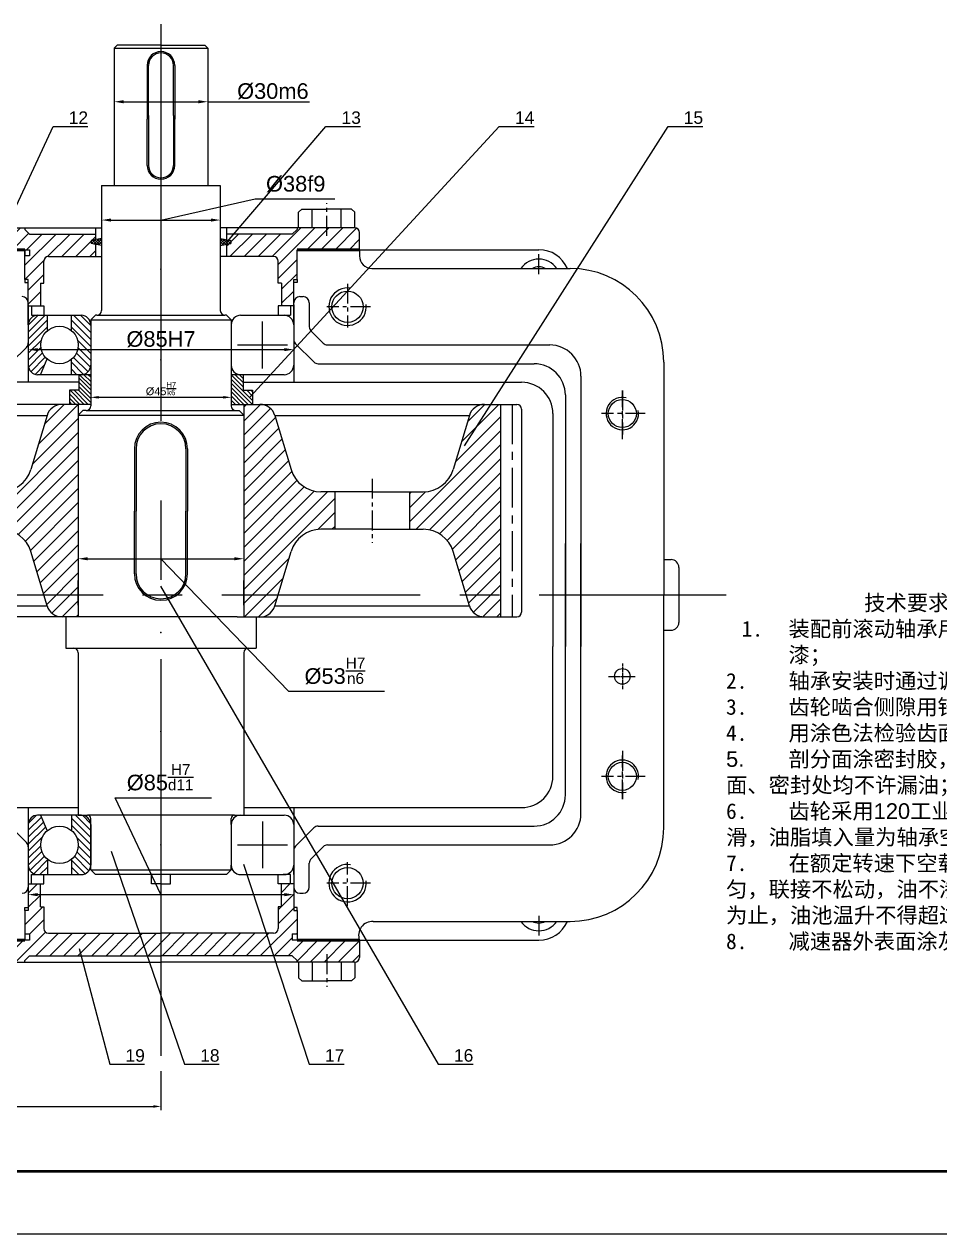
# Model space of a CAD drawing. Header units: millimetres. Extents: x 3025 to 5024, y 1381 to 2247.
# Drawn here: x 4231.3 to 4524.5, y 1406 to 1793.1 of the extents above; entities that cross this region are included whole.
import ezdxf
from ezdxf import colors
from ezdxf.entities.mleader import LeaderData, LeaderLine
from ezdxf.math import Vec2, Vec3

# ---------------------------------------------------------------- set-up
doc = ezdxf.new("R2010")
doc.units = ezdxf.units.MM
doc.linetypes.add('CENTER', pattern=[10.16, 6.35, -1.27, 1.27, -1.27])
doc.linetypes.add('CENTERX2', pattern=[20.32, 12.7, -2.54, 2.54, -2.54])
doc.layers.get('0').update_dxf_attribs({"lineweight": 30})
doc.layers.add('中心线', color=1, linetype='CENTER')
doc.layers.add('细线', color=7, linetype='Continuous')
doc.layers.add('特粗线', color=7, linetype='Continuous', lineweight=60)
doc.layers.add('粗线', color=7, linetype='Continuous', lineweight=53)
doc.styles.get("Standard").update_dxf_attribs({"font": 'arial.ttf'})
doc.dimstyles.new('ISO-25', dxfattribs={"dimtxt": 2.5, "dimasz": 2.5, "dimexe": 1.25, "dimexo": 0.625, "dimtad": 1, "dimtxsty": 'Standard', "dimcen": 2.5, "dimadec": 0, "dimazin": 0, "dimtfac": 1, "dimtmove": 0, "dimatfit": 3, "dimfxl": 1, "dimarcsym": 0})
doc.dimstyles.new('副本 ISO-25', dxfattribs={"dimtxt": 5, "dimasz": 3, "dimexe": 1.25, "dimexo": 0.625, "dimtad": 1, "dimdec": 0, "dimtxsty": 'Standard', "dimcen": 2.5, "dimadec": 0, "dimazin": 0, "dimtfac": 1, "dimtdec": 0, "dimtmove": 0, "dimatfit": 3, "dimfxl": 1, "dimarcsym": 0})

# ---------------------------------------------------------------- blocks, each defined once
blk = doc.blocks.new('*D35')
at = {"layer": 'Defpoints', "color": 0, "transparency": 16777216}
for p in [(4125.12, 1458.64), (4275.12, 1458.65), (4275.12, 1446.76)]:
    blk.add_point(p, dxfattribs=at)
at = {"layer": '细线', "color": 0, "lineweight": -2, "transparency": 16777216}
for p, q in [((4125.12, 1458.01), (4125.12, 1445.51)), ((4275.12, 1458.02), (4275.12, 1445.51)), ((4127.62, 1446.76), (4272.62, 1446.76))]:
    blk.add_line(p, q, dxfattribs=at)
at = {"layer": '细线', "color": 0, "transparency": 16777216}
for points in [[(4127.62, 1447.17), (4127.62, 1446.34), (4125.12, 1446.76)], [(4272.62, 1447.17), (4272.62, 1446.34), (4275.12, 1446.76)]]:
    blk.add_solid(points, dxfattribs=at)
at = {"layer": '细线', "color": 0, "transparency": 16777216, "insert": (4200.12, 1448.66), "char_height": 2.5, "attachment_point": 5}
blk.add_mtext('150', dxfattribs=at)
blk = doc.blocks.new('*D41')
at = {"layer": 'Defpoints', "color": 0, "transparency": 16777216}
for p in [(4260.12, 1785.46), (4290.12, 1785.46), (4290.12, 1768.32)]:
    blk.add_point(p, dxfattribs=at)
at = {"layer": '细线', "color": 0, "lineweight": -2, "transparency": 16777216}
for p, q in [((4260.12, 1784.83), (4260.12, 1767.07)), ((4290.12, 1784.83), (4290.12, 1767.07)), ((4263.12, 1768.32), (4287.12, 1768.32)), ((4290.12, 1768.32), (4322.72, 1768.32))]:
    blk.add_line(p, q, dxfattribs=at)
at = {"layer": '细线', "color": 0, "transparency": 16777216}
for points in [[(4263.12, 1768.82), (4263.12, 1767.82), (4260.12, 1768.32)], [(4287.12, 1768.82), (4287.12, 1767.82), (4290.12, 1768.32)]]:
    blk.add_solid(points, dxfattribs=at)
at = {"layer": '细线', "color": 0, "transparency": 16777216, "insert": (4310.95, 1771.64), "char_height": 5, "attachment_point": 5}
blk.add_mtext('%%c30m6', dxfattribs=at)
blk = doc.blocks.new('*D42')
at = {"layer": 'Defpoints', "color": 0, "transparency": 16777216}
for p in [(4252.62, 1696.96), (4297.62, 1696.96), (4297.62, 1673.71)]:
    blk.add_point(p, dxfattribs=at)
at = {"layer": '细线', "color": 0, "lineweight": -2, "transparency": 16777216}
for p, q in [((4252.62, 1696.34), (4252.62, 1672.46)), ((4297.62, 1696.34), (4297.62, 1672.46)), ((4255.12, 1673.71), (4295.12, 1673.71))]:
    blk.add_line(p, q, dxfattribs=at)
at = {"layer": '细线', "color": 0, "transparency": 16777216}
for points in [[(4255.12, 1674.13), (4255.12, 1673.3), (4252.62, 1673.71)], [(4295.12, 1674.13), (4295.12, 1673.3), (4297.62, 1673.71)]]:
    blk.add_solid(points, dxfattribs=at)
at = {"layer": '细线', "color": 0, "transparency": 16777216, "insert": (4275.12, 1676.45), "char_height": 2.5, "attachment_point": 5}
blk.add_mtext('%%C45{\\H0.7x;\\SH7/k6;}', dxfattribs=at)
blk = doc.blocks.new('*D44')
at = {"layer": 'Defpoints', "color": 0, "transparency": 16777216}
for p in [(4232.62, 1703.96), (4317.62, 1703.96), (4317.62, 1688.98)]:
    blk.add_point(p, dxfattribs=at)
at = {"layer": '细线', "color": 0, "lineweight": -2, "transparency": 16777216}
for p, q in [((4232.62, 1703.34), (4232.62, 1687.73)), ((4317.62, 1703.34), (4317.62, 1687.73)), ((4235.62, 1688.98), (4314.62, 1688.98))]:
    blk.add_line(p, q, dxfattribs=at)
at = {"layer": '细线', "color": 0, "transparency": 16777216}
for points in [[(4235.62, 1689.48), (4235.62, 1688.48), (4232.62, 1688.98)], [(4314.62, 1689.48), (4314.62, 1688.48), (4317.62, 1688.98)]]:
    blk.add_solid(points, dxfattribs=at)
at = {"layer": '细线', "color": 0, "transparency": 16777216, "insert": (4275.12, 1692.3), "char_height": 5, "attachment_point": 5}
blk.add_mtext('%%c85H7', dxfattribs=at)
blk = doc.blocks.new('_None')

msp = doc.modelspace()

# ---------------------------------------------------------------- hatches: boundary and pattern name
at = {"layer": '细线'}
h = msp.add_hatch(dxfattribs=at)
h.set_pattern_fill('ANSI31', color=256)
h.set_pattern_definition([(45, (3650.9947, 1310.5194), (-2.245064, 2.245064), [])])
h.paths.add_polyline_path([(4006.871, 1725.963), (3980.959, 1725.963), (3979.459, 1727.463), (3979.459, 1727.963), (3960.959, 1727.963, 0.4142136), (3959.459, 1726.463), (3959.459, 1720.963), (3979.459, 1720.963), (3980.959, 1720.963), (3980.959, 1718.963), (3979.459, 1718.963), (3979.459, 1709.463), (3980.871, 1709.463), (3980.871, 1701.963), (3984.459, 1701.963), (3984.459, 1708.263), (3985.459, 1708.263), (3985.459, 1717.263, -0.4142136), (3986.959, 1718.763), (4006.871, 1718.763)])
h.paths.add_polyline_path([(4054.283, 1726.463, 0.4142136), (4052.783, 1727.963), (4034.283, 1727.963), (4034.283, 1727.463), (4032.783, 1725.963), (4016.871, 1725.963), (4006.871, 1725.963), (4006.871, 1718.763), (4026.783, 1718.763, -0.4142136), (4028.283, 1717.263), (4028.283, 1708.263), (4029.283, 1708.263), (4029.283, 1701.963), (4032.871, 1701.963), (4032.871, 1709.463), (4034.283, 1709.463), (4034.283, 1718.963), (4032.783, 1718.963), (4032.783, 1720.963), (4034.283, 1720.963), (4054.283, 1720.963)])
h.paths.add_polyline_path([(4125.117, 1725.963), (4090.62, 1725.963), (4089.12, 1727.463), (4089.12, 1727.963), (4070.62, 1727.963, 0.4142136), (4069.12, 1726.463), (4069.12, 1720.963), (4089.12, 1720.963), (4090.62, 1720.963), (4090.62, 1718.963), (4089.12, 1718.963), (4089.12, 1701.963), (4094.12, 1701.963), (4094.12, 1709.263), (4095.12, 1709.263), (4095.12, 1718.763, -0.4142136), (4096.62, 1720.263), (4125.117, 1720.263)])
h.paths.add_polyline_path([(4181.114, 1726.463, 0.4142136), (4179.614, 1727.963), (4161.114, 1727.963), (4161.114, 1727.463), (4159.614, 1725.963), (4125.117, 1725.963), (4125.117, 1720.263), (4153.614, 1720.263, -0.4142136), (4155.114, 1718.763), (4155.114, 1709.263), (4156.114, 1709.263), (4156.114, 1701.963), (4161.114, 1701.963), (4161.114, 1718.963), (4159.614, 1718.963), (4159.614, 1720.963), (4161.114, 1720.963), (4181.114, 1720.963)])
h.paths.add_polyline_path([(4254.117, 1722.67), (4252.788, 1722.906), (4252.788, 1723.948), (4254.117, 1724.184), (4254.117, 1725.963), (4233.055, 1725.963), (4231.555, 1727.463), (4231.555, 1727.963), (4213.055, 1727.963, 0.4142136), (4211.555, 1726.463), (4211.555, 1720.963), (4231.555, 1720.963), (4233.055, 1720.963), (4233.055, 1718.963), (4231.555, 1718.963), (4231.555, 1711.463), (4232.617, 1711.463), (4232.617, 1702.963), (4236.555, 1702.963), (4236.555, 1710.263), (4237.555, 1710.263), (4237.555, 1717.263, -0.4142136), (4239.055, 1718.763), (4254.117, 1718.763)])
h.paths.add_polyline_path([(4338.678, 1726.463, 0.4142136), (4337.178, 1727.963), (4318.678, 1727.963), (4318.678, 1727.463), (4317.178, 1725.963), (4296.117, 1725.963), (4296.117, 1724.184), (4297.446, 1723.948), (4297.446, 1722.906), (4296.117, 1722.67), (4296.117, 1718.763), (4311.178, 1718.763, -0.4142136), (4312.678, 1717.263), (4312.678, 1710.263), (4313.678, 1710.263), (4313.678, 1702.963), (4317.617, 1702.963), (4317.617, 1711.463), (4318.678, 1711.463), (4318.678, 1720.963), (4338.678, 1720.963)])
edge = h.paths.add_edge_path()
edge.add_spline(control_points=[(4001.458, 1494.963), (4001.546, 1495.395), (4001.627, 1495.829), (4001.699, 1496.266)], knot_values=[279.2451643, 279.2451643, 279.2451643, 279.2451643, 280.6637624, 280.6637624, 280.6637624, 280.6637624], degree=3, periodic=0)
edge.add_spline(control_points=[(4001.699, 1496.266), (4001.83, 1497.058), (4001.935, 1497.859), (4002.017, 1498.666)], knot_values=[276.6730715, 276.6730715, 276.6730715, 276.6730715, 279.2451643, 279.2451643, 279.2451643, 279.2451643], degree=3, periodic=0)
edge.add_line((4002.017, 1498.666), (3959.459, 1498.666))
edge.add_line((3959.459, 1498.666), (3959.459, 1494.463))
edge.add_arc((3960.959, 1494.463), 1.5, 180, 270)
edge.add_line((3960.959, 1492.963), (3979.459, 1492.963))
edge.add_line((3979.459, 1492.963), (3979.459, 1493.463))
edge.add_line((3979.459, 1493.463), (3980.959, 1494.963))
edge.add_line((3980.959, 1494.963), (3996.871, 1494.963))
edge.add_line((3996.871, 1494.963), (4001.458, 1494.963))
h.paths.add_polyline_path([(4054.283, 1499.963), (4034.283, 1499.963), (4032.783, 1499.963), (4032.783, 1501.963), (4034.283, 1501.963), (4034.283, 1511.463), (4032.871, 1511.463), (4032.871, 1518.963), (4029.283, 1518.963), (4029.283, 1512.663), (4028.283, 1512.663), (4028.283, 1503.663, -0.4142136), (4026.783, 1502.163), (4017.871, 1502.163), (4017.871, 1498.384), (4019.2, 1498.148), (4019.2, 1497.106), (4017.871, 1496.87), (4017.871, 1494.963), (4032.783, 1494.963), (4034.283, 1493.463), (4034.283, 1492.963), (4052.783, 1492.963, 0.4142136), (4054.283, 1494.463)])
h.paths.add_polyline_path([(4125.117, 1500.663), (4096.62, 1500.663, -0.4142136), (4095.12, 1502.163), (4095.12, 1511.663), (4094.12, 1511.663), (4094.12, 1518.963), (4089.12, 1518.963), (4089.12, 1501.963), (4090.62, 1501.963), (4090.62, 1499.963), (4089.12, 1499.963), (4069.12, 1499.963), (4069.12, 1494.463, 0.4142136), (4070.62, 1492.963), (4089.12, 1492.963), (4089.12, 1493.463), (4090.62, 1494.963), (4125.117, 1494.963)])
h.paths.add_polyline_path([(4181.114, 1499.963), (4161.114, 1499.963), (4159.614, 1499.963), (4159.614, 1501.963), (4161.114, 1501.963), (4161.114, 1518.963), (4156.114, 1518.963), (4156.114, 1511.663), (4155.114, 1511.663), (4155.114, 1502.163, -0.4142136), (4153.614, 1500.663), (4125.117, 1500.663), (4125.117, 1494.963), (4159.614, 1494.963), (4161.114, 1493.463), (4161.114, 1492.963), (4179.614, 1492.963, 0.4142136), (4181.114, 1494.463)])
h.paths.add_polyline_path([(4275.117, 1502.163), (4239.055, 1502.163, -0.4142136), (4237.555, 1503.663), (4237.555, 1510.663), (4236.555, 1510.663), (4236.555, 1517.963), (4232.617, 1517.963), (4232.617, 1509.463), (4231.555, 1509.463), (4231.555, 1501.963), (4233.055, 1501.963), (4233.055, 1499.963), (4231.555, 1499.963), (4211.555, 1499.963), (4211.555, 1494.463, 0.4142136), (4213.055, 1492.963), (4231.555, 1492.963), (4231.555, 1493.463), (4233.055, 1494.963), (4275.117, 1494.963)])
h.paths.add_polyline_path([(4338.678, 1499.963), (4318.678, 1499.963), (4317.178, 1499.963), (4317.178, 1501.963), (4318.678, 1501.963), (4318.678, 1509.463), (4317.617, 1509.463), (4317.617, 1517.963), (4313.678, 1517.963), (4313.678, 1510.663), (4312.678, 1510.663), (4312.678, 1503.663, -0.4142136), (4311.178, 1502.163), (4275.117, 1502.163), (4275.117, 1494.963), (4317.178, 1494.963), (4318.678, 1493.463), (4318.678, 1492.963), (4337.178, 1492.963, 0.4142136), (4338.678, 1494.463)])
h = msp.add_hatch(dxfattribs=at)
h.set_pattern_fill('ANSI37', color=256, scale=0.2)
h.set_pattern_definition([(45, (3650.9947, 1310.5194), (-0.4490128, 0.4490128), []), (135, (3650.9947, 1310.5194), (-0.4490128, -0.4490128), [])])
h.paths.add_polyline_path([(4297.446, 1723.948), (4294.117, 1724.54), (4294.117, 1722.314), (4297.446, 1722.906)])
h.paths.add_polyline_path([(4256.117, 1724.54), (4252.788, 1723.948), (4252.788, 1722.906), (4256.117, 1722.314)])
h = msp.add_hatch(dxfattribs=at)
h.set_pattern_fill('ANSI31', color=256, scale=0.5)
h.set_pattern_definition([(45, (3650.9947, 1310.5194), (-1.122532, 1.122532), [])])
h.paths.add_polyline_path([(3985.372, 1697.963), (3983.871, 1697.963, 0.4142136), (3980.871, 1694.963), (3980.871, 1690.463), (3983.621, 1690.463, -0.2483166), (3985.372, 1693.77)])
h.paths.add_polyline_path([(3983.621, 1690.463), (3980.871, 1690.463), (3980.871, 1685.963, 0.4049009), (3983.775, 1682.964), (3984.721, 1687.708, -0.1922552)])
h.paths.add_polyline_path([(4095.3, 1698.963), (4092.12, 1698.963, 0.4142136), (4089.12, 1695.963), (4089.12, 1690.463), (4093.368, 1690.463, -0.2315614), (4095.3, 1694.411)])
h.paths.add_polyline_path([(4094.571, 1687.21, -0.1789732), (4093.368, 1690.463), (4089.12, 1690.463), (4089.12, 1684.963, 0.4142136), (4092.12, 1681.963), (4093.493, 1681.963)])
h.paths.add_polyline_path([(4093.493, 1538.963), (4092.12, 1538.963, 0.4142136), (4089.12, 1535.963), (4089.12, 1530.463), (4093.368, 1530.463, -0.1789732), (4094.571, 1533.716)])
h.paths.add_polyline_path([(4095.3, 1526.515, -0.2315614), (4093.368, 1530.463), (4089.12, 1530.463), (4089.12, 1524.963, 0.4142136), (4092.12, 1521.963), (4095.3, 1521.963)])
h.paths.add_polyline_path([(4238.786, 1695.081), (4238.786, 1699.963), (4235.617, 1699.963, 0.4142136), (4232.617, 1696.963), (4232.617, 1690.463), (4236.617, 1690.463, -0.2232033)])
h.paths.add_polyline_path([(4236.617, 1690.463), (4232.617, 1690.463), (4232.617, 1683.963, 0.4142136), (4235.617, 1680.963), (4236.567, 1680.963), (4238.624, 1685.984, -0.2138333)])
h.paths.add_polyline_path([(4236.567, 1539.963), (4235.617, 1539.963, 0.4142136), (4232.617, 1536.963), (4232.617, 1530.463), (4236.617, 1530.463, -0.2138333), (4238.624, 1534.941)])
h.paths.add_polyline_path([(4238.786, 1525.844, -0.2232033), (4236.617, 1530.463), (4232.617, 1530.463), (4232.617, 1523.963, 0.4142136), (4235.617, 1520.963), (4238.786, 1520.963)])
h = msp.add_hatch(dxfattribs=at)
h.set_pattern_fill('ANSI31', color=256, scale=0.5, angle=90)
h.set_pattern_definition([(135, (3650.9947, 1310.5194), (-1.122532, -1.122532), [])])
h.paths.add_polyline_path([(4104.617, 1698.963), (4101.436, 1698.963), (4101.436, 1694.411, -0.2315614), (4103.368, 1690.463), (4107.617, 1690.463), (4107.617, 1695.963, 0.4142136)])
h.paths.add_polyline_path([(4107.617, 1690.463), (4103.368, 1690.463, -0.2315614), (4101.436, 1686.515), (4101.436, 1681.963), (4104.617, 1681.963, 0.4142136), (4107.617, 1684.963)])
h.paths.add_polyline_path([(4107.617, 1535.963, 0.4142136), (4104.617, 1538.963), (4101.436, 1538.963), (4101.436, 1534.411, -0.2315614), (4103.368, 1530.463), (4107.617, 1530.463)])
h.paths.add_polyline_path([(4107.617, 1530.463), (4103.368, 1530.463, -0.2315614), (4101.436, 1526.515), (4101.436, 1521.963), (4104.617, 1521.963, 0.4142136), (4107.617, 1524.963)])
h.paths.add_polyline_path([(3991.371, 1697.963), (3989.87, 1697.963), (3989.87, 1693.77, -0.2483166), (3991.621, 1690.463), (3994.371, 1690.463), (3994.371, 1694.963, 0.4142136)])
h.paths.add_polyline_path([(3994.371, 1690.463), (3991.621, 1690.463, -0.2483166), (3989.87, 1687.155), (3989.87, 1682.963), (3991.371, 1682.963, 0.4142136), (3994.371, 1685.963)])
h.paths.add_polyline_path([(4252.617, 1696.963, 0.4142136), (4249.617, 1699.963), (4246.447, 1699.963), (4246.447, 1695.081, -0.2232033), (4248.617, 1690.463), (4252.617, 1690.463)])
h.paths.add_polyline_path([(4252.617, 1690.463), (4248.617, 1690.463, -0.2232033), (4246.447, 1685.844), (4246.447, 1680.963), (4249.617, 1680.963, 0.4142136), (4252.617, 1683.963)])
h.paths.add_polyline_path([(4252.617, 1530.463), (4248.617, 1530.463, -0.2232033), (4246.447, 1525.844), (4246.447, 1520.963), (4249.617, 1520.963, 0.4142136), (4252.617, 1523.963)])
h.paths.add_polyline_path([(4252.617, 1536.963, 0.4142136), (4249.617, 1539.963), (4248.617, 1539.963), (4246.447, 1539.963), (4246.447, 1535.081, -0.2232033), (4248.617, 1530.463), (4252.617, 1530.463)])
h = msp.add_hatch(dxfattribs=at)
h.set_pattern_fill('ANSI31', color=256, scale=0.3, angle=90)
h.set_pattern_definition([(135, (3650.9947, 1310.5194), (-0.6735192, -0.6735192), [])])
h.paths.add_polyline_path([(4248.778, 1675.963), (4245.778, 1675.963), (4245.778, 1671.463), (4252.617, 1671.463), (4252.617, 1680.963), (4248.778, 1680.963)])
h.paths.add_polyline_path([(4297.617, 1671.463), (4304.456, 1671.463), (4304.456, 1675.963), (4301.456, 1675.963), (4301.456, 1680.963), (4297.617, 1680.963)])
h = msp.add_hatch(dxfattribs=at)
h.set_pattern_fill('ANSI31', color=256)
h.set_pattern_definition([(45, (4125.1166, 1534.4628), (-2.245064, 2.245064), [])])
h.paths.add_polyline_path([(4181.531, 1650.595), (4176.352, 1667.897, 0.3313756), (4171.562, 1671.463), (4166.367, 1671.463), (4166.367, 1603.463), (4171.562, 1603.463, 0.3313756), (4176.352, 1607.029), (4181.531, 1624.33, -0.3313756), (4191.111, 1631.463), (4195.492, 1631.463), (4195.492, 1643.463), (4191.111, 1643.463, -0.3313756)])
h.paths.add_polyline_path([(4233.452, 1624.33), (4238.631, 1607.029, 0.3313756), (4243.421, 1603.463), (4248.617, 1603.463), (4248.617, 1671.463), (4243.421, 1671.463, 0.3313756), (4238.631, 1667.897), (4233.452, 1650.595, -0.3313756), (4223.872, 1643.463), (4219.492, 1643.463), (4219.492, 1631.463), (4223.872, 1631.463, -0.3313756)])
h.paths.add_polyline_path([(4326.361, 1631.463), (4330.742, 1631.463), (4330.742, 1643.463), (4326.361, 1643.463, -0.3313756), (4316.781, 1650.595), (4311.602, 1667.897, 0.3313756), (4306.812, 1671.463), (4301.617, 1671.463), (4301.617, 1603.463), (4306.812, 1603.463, 0.3313756), (4311.602, 1607.029), (4316.781, 1624.33, -0.3313756)])
h.paths.add_polyline_path([(4359.122, 1643.463), (4354.742, 1643.463), (4354.742, 1631.463), (4359.122, 1631.463, -0.3313756), (4368.702, 1624.33), (4373.881, 1607.029, 0.3313756), (4378.671, 1603.463), (4383.867, 1603.463), (4383.867, 1671.463), (4378.671, 1671.463, 0.3313756), (4373.881, 1667.897), (4368.702, 1650.595, -0.3313756)])

# ---------------------------------------------------------------- linework, layer by layer
for p, q in [((4261.117, 1786.457), (4260.117, 1785.457)), ((4260.117, 1785.457), (4260.117, 1741.46)), ((4260.117, 1785.457), (4268.617, 1785.457)), ((4275.117, 1786.457), (4261.117, 1786.457)), ((4268.617, 1785.457), (4290.117, 1785.457)), ((4275.117, 1786.457), (4289.117, 1786.457)), ((4289.117, 1786.457), (4290.117, 1785.457)), ((4290.117, 1785.457), (4290.117, 1741.46)), ((4270.717, 1779.958), (4270.717, 1762.762)), ((4271.117, 1763.958), (4271.117, 1779.958)), ((4279.117, 1763.958), (4279.117, 1779.958)), ((4279.517, 1779.958), (4279.517, 1762.762)), ((4270.717, 1747.958), (4270.717, 1762.762)), ((4271.117, 1763.958), (4271.117, 1747.958)), ((4279.117, 1763.958), (4279.117, 1747.958)), ((4279.517, 1747.958), (4279.517, 1762.762)), ((4256.117, 1741.46), (4258.617, 1741.46)), ((4258.617, 1741.46), (4291.617, 1741.46)), ((4291.617, 1741.46), (4294.117, 1741.46)), ((4320.178, 1733.959), (4319.178, 1732.959)), ((4319.178, 1727.963), (4319.178, 1732.959)), ((4320.178, 1733.959), (4328.178, 1733.959)), ((4323.495, 1727.963), (4323.495, 1733.959)), ((4336.178, 1733.959), (4328.178, 1733.959)), ((4332.862, 1727.963), (4332.862, 1733.959)), ((4336.178, 1733.959), (4337.178, 1732.959)), ((4337.178, 1727.963), (4337.178, 1732.959)), ((4213.055, 1727.963), (4256.117, 1727.963)), ((4231.555, 1727.963), (4231.555, 1727.463)), ((4233.055, 1725.963), (4231.555, 1727.463)), ((4254.117, 1727.963), (4254.117, 1724.184)), ((4337.178, 1727.963), (4294.117, 1727.963)), ((4296.117, 1727.963), (4296.117, 1724.184)), ((4317.178, 1725.963), (4318.678, 1727.463)), ((4318.678, 1727.963), (4318.678, 1727.463)), ((4233.055, 1725.963), (4254.117, 1725.963)), ((4256.117, 1724.54), (4252.788, 1723.948)), ((4252.788, 1723.948), (4252.788, 1722.906)), ((4256.117, 1722.314), (4252.788, 1722.906)), ((4294.117, 1724.54), (4297.446, 1723.948)), ((4294.117, 1722.314), (4297.446, 1722.906)), ((4317.178, 1725.963), (4296.117, 1725.963)), ((4297.446, 1723.948), (4297.446, 1722.906)), ((4338.678, 1720.963), (4338.678, 1726.463)), ((4231.555, 1711.463), (4231.555, 1720.963)), ((4231.555, 1720.963), (4233.055, 1720.963)), ((4231.555, 1720.963), (4231.555, 1718.963)), ((4233.055, 1718.963), (4231.555, 1718.963)), ((4233.055, 1720.963), (4233.055, 1718.963)), ((4254.117, 1722.67), (4254.117, 1718.763)), ((4296.117, 1722.67), (4296.117, 1718.763)), ((4318.678, 1711.463), (4318.678, 1720.963)), ((4338.678, 1720.963), (4396.117, 1720.963)), ((4338.678, 1720.963), (4338.678, 1718.963)), ((4237.555, 1710.263), (4237.555, 1717.263)), ((4239.055, 1718.763), (4256.117, 1718.763)), ((4311.178, 1718.763), (4294.117, 1718.763)), ((4312.678, 1710.263), (4312.678, 1717.263)), ((4232.617, 1711.463), (4231.555, 1711.463)), ((4231.555, 1711.463), (4231.555, 1710.463)), ((4232.617, 1696.963), (4232.617, 1711.463)), ((4317.617, 1711.463), (4318.678, 1711.463)), ((4317.617, 1696.963), (4317.617, 1711.463)), ((4318.678, 1711.463), (4318.678, 1710.463)), ((4342.678, 1714.963), (4406.117, 1714.963)), ((4231.555, 1710.463), (4232.617, 1710.463)), ((4236.555, 1710.263), (4237.555, 1710.263)), ((4236.555, 1710.263), (4236.555, 1702.963)), ((4313.678, 1710.263), (4312.678, 1710.263)), ((4313.678, 1710.263), (4313.678, 1702.963)), ((4318.678, 1710.463), (4317.617, 1710.463)), ((4317.617, 1699.963), (4317.617, 1703.963)), ((4319.617, 1705.963), (4320.617, 1705.963)), ((4322.617, 1703.963), (4322.617, 1696.291)), ((4232.617, 1702.963), (4237.556, 1702.963)), ((4233.617, 1702.963), (4233.617, 1699.963)), ((4233.617, 1699.963), (4249.617, 1699.963)), ((4237.556, 1702.963), (4237.556, 1699.963)), ((4238.786, 1695.081), (4238.786, 1699.963)), ((4246.447, 1695.081), (4246.447, 1699.963)), ((4252.617, 1698.463), (4254.117, 1699.963)), ((4254.617, 1699.963), (4254.117, 1699.963)), ((4254.617, 1699.963), (4295.617, 1699.963)), ((4296.117, 1699.963), (4295.617, 1699.963)), ((4296.117, 1699.963), (4297.617, 1698.463)), ((4317.617, 1702.963), (4312.678, 1702.963)), ((4312.678, 1702.963), (4312.678, 1699.963)), ((4316.617, 1702.963), (4316.617, 1699.963)), ((4232.617, 1696.963), (4232.617, 1683.963)), ((4252.617, 1698.463), (4297.617, 1698.463)), ((4307.617, 1682.963), (4307.617, 1697.963)), ((4317.617, 1696.963), (4317.617, 1678.518)), ((4327.031, 1691.049), (4323.202, 1694.877)), ((4227.374, 1685.049), (4232.031, 1689.705)), ((4299.617, 1690.463), (4315.617, 1690.463)), ((4324.031, 1685.049), (4318.202, 1690.877)), ((4328.445, 1690.463), (4399.617, 1690.463)), ((4236.567, 1680.963), (4238.624, 1685.984)), ((4246.447, 1680.963), (4246.447, 1685.844)), ((4325.445, 1684.463), (4394.617, 1684.463)), ((4436.117, 1684.963), (4436.117, 1610.463)), ((4232.617, 1683.963), (4232.617, 1678.518)), ((4252.617, 1680.963), (4235.617, 1680.963)), ((4248.778, 1680.963), (4248.778, 1675.963)), ((4314.617, 1680.963), (4297.617, 1680.963)), ((4301.456, 1680.963), (4301.456, 1675.963)), ((4409.617, 1680.463), (4409.617, 1594.003)), ((4248.778, 1678.518), (4145.567, 1678.518)), ((4301.456, 1678.518), (4390.617, 1678.518)), ((4390.617, 1678.518), (4390.617, 1678.518)), ((4248.778, 1675.963), (4245.778, 1675.963)), ((4245.778, 1675.963), (4245.778, 1671.463)), ((4301.456, 1675.963), (4304.456, 1675.963)), ((4304.456, 1675.963), (4304.456, 1671.463)), ((4404.617, 1674.463), (4404.617, 1594.003)), ((4252.617, 1671.463), (4165.617, 1671.463)), ((4251.117, 1669.463), (4250.117, 1669.463)), ((4251.117, 1669.463), (4299.117, 1669.463)), ((4383.867, 1671.463), (4383.867, 1603.463)), ((4390.617, 1669.963), (4390.617, 1604.963)), ((4176.352, 1667.897), (4238.631, 1667.897)), ((4238.631, 1667.897), (4233.452, 1650.595)), ((4248.617, 1667.963), (4301.617, 1667.963)), ((4311.602, 1667.897), (4316.781, 1650.595)), ((4311.602, 1667.897), (4373.881, 1667.897)), ((4373.881, 1667.897), (4368.702, 1650.595)), ((4400.617, 1668.518), (4400.617, 1594.003)), ((4266.617, 1657.242), (4266.617, 1637.242)), ((4267.117, 1657.242), (4267.117, 1637.242)), ((4283.117, 1657.242), (4283.117, 1637.242)), ((4283.617, 1657.242), (4283.617, 1637.242)), ((4342.742, 1643.463), (4326.361, 1643.463)), ((4330.742, 1643.463), (4330.742, 1631.463)), ((4342.742, 1643.463), (4359.122, 1643.463)), ((4354.742, 1643.463), (4354.742, 1631.463)), ((4266.617, 1617.242), (4266.617, 1637.242)), ((4267.117, 1617.242), (4267.117, 1637.242)), ((4283.117, 1617.242), (4283.117, 1637.242)), ((4283.617, 1617.242), (4283.617, 1637.242)), ((4342.742, 1631.463), (4326.361, 1631.463)), ((4342.742, 1631.463), (4359.122, 1631.463)), ((4404.617, 1546.463), (4404.617, 1626.922)), ((4409.617, 1540.463), (4409.617, 1626.922)), ((4238.631, 1607.029), (4233.452, 1624.33)), ((4311.602, 1607.029), (4316.781, 1624.33)), ((4373.881, 1607.029), (4368.702, 1624.33)), ((4436.117, 1621.768), (4438.463, 1621.768)), ((4440.963, 1619.268), (4440.963, 1601.657)), ((4176.352, 1607.029), (4238.631, 1607.029)), ((4311.602, 1607.029), (4373.881, 1607.029)), ((4436.117, 1535.963), (4436.117, 1610.463)), ((4250.732, 1603.463), (4171.562, 1603.463)), ((4299.501, 1603.463), (4250.732, 1603.463)), ((4299.501, 1603.463), (4305.617, 1603.463)), ((4305.617, 1603.463), (4389.117, 1603.463)), ((4436.117, 1599.157), (4438.463, 1599.157)), ((4400.617, 1552.407), (4400.617, 1594.003)), ((4145.567, 1542.407), (4248.617, 1542.407)), ((4232.617, 1542.407), (4232.617, 1523.963)), ((4301.617, 1542.407), (4390.617, 1542.407)), ((4317.617, 1542.407), (4317.617, 1523.963)), ((4249.617, 1539.963), (4235.617, 1539.963)), ((4236.567, 1539.963), (4238.624, 1534.941)), ((4246.447, 1539.963), (4246.447, 1535.081)), ((4298.617, 1539.963), (4251.617, 1539.963)), ((4252.617, 1522.463), (4252.617, 1538.963)), ((4297.617, 1536.963), (4297.617, 1538.963)), ((4300.617, 1539.963), (4314.617, 1539.963)), ((4307.617, 1537.963), (4307.617, 1522.963)), ((4227.374, 1535.877), (4232.031, 1531.22)), ((4324.031, 1535.877), (4318.202, 1530.049)), ((4325.445, 1536.463), (4394.617, 1536.463)), ((4299.617, 1530.463), (4315.617, 1530.463)), ((4327.031, 1529.877), (4323.202, 1526.049)), ((4328.445, 1530.463), (4399.617, 1530.463)), ((4238.786, 1525.844), (4238.786, 1520.963)), ((4246.447, 1525.844), (4246.447, 1520.963)), ((4232.617, 1523.963), (4232.617, 1520.963)), ((4254.117, 1520.963), (4252.617, 1522.463)), ((4252.617, 1522.463), (4297.617, 1522.463)), ((4296.117, 1520.963), (4297.617, 1522.463)), ((4297.617, 1522.463), (4297.617, 1523.963)), ((4317.617, 1520.963), (4317.617, 1523.963)), ((4322.617, 1516.963), (4322.617, 1524.634)), ((4232.617, 1520.963), (4232.617, 1509.463)), ((4232.617, 1517.963), (4237.556, 1517.963)), ((4233.617, 1517.963), (4233.617, 1520.963)), ((4233.617, 1520.963), (4249.617, 1520.963)), ((4236.555, 1510.663), (4236.555, 1517.963)), ((4237.556, 1517.963), (4237.556, 1520.963)), ((4296.117, 1520.963), (4254.117, 1520.963)), ((4272.117, 1517.963), (4272.117, 1520.963)), ((4275.117, 1517.963), (4272.117, 1517.963)), ((4275.117, 1517.963), (4278.117, 1517.963)), ((4278.117, 1517.963), (4278.117, 1520.963)), ((4300.617, 1520.963), (4314.617, 1520.963)), ((4312.678, 1517.963), (4312.678, 1520.963)), ((4317.617, 1517.963), (4312.678, 1517.963)), ((4313.678, 1510.663), (4313.678, 1517.963)), ((4316.617, 1520.963), (4314.207, 1520.963)), ((4316.617, 1517.963), (4316.617, 1520.963)), ((4317.617, 1520.963), (4317.617, 1516.963)), ((4317.617, 1520.963), (4317.617, 1509.463)), ((4319.617, 1514.963), (4320.617, 1514.963)), ((4231.555, 1509.463), (4231.555, 1510.463)), ((4231.555, 1510.463), (4232.617, 1510.463)), ((4236.555, 1510.663), (4237.555, 1510.663)), ((4237.555, 1510.663), (4237.555, 1503.663)), ((4313.678, 1510.663), (4312.678, 1510.663)), ((4312.678, 1510.663), (4312.678, 1503.663)), ((4318.678, 1510.463), (4317.617, 1510.463)), ((4318.678, 1509.463), (4318.678, 1510.463)), ((4231.555, 1509.463), (4231.555, 1499.963)), ((4232.617, 1509.463), (4231.555, 1509.463)), ((4317.617, 1509.463), (4318.678, 1509.463)), ((4318.678, 1509.463), (4318.678, 1499.963)), ((4239.055, 1502.163), (4275.117, 1502.163)), ((4311.178, 1502.163), (4275.117, 1502.163)), ((4343.06, 1505.963), (4406.117, 1505.963)), ((4231.555, 1501.963), (4233.055, 1501.963)), ((4231.555, 1501.963), (4231.555, 1499.963)), ((4233.055, 1499.963), (4231.555, 1499.963)), ((4233.055, 1501.963), (4233.055, 1499.963)), ((4317.178, 1501.963), (4318.678, 1501.963)), ((4317.178, 1501.963), (4317.178, 1499.963)), ((4318.678, 1499.963), (4317.178, 1499.963)), ((4318.678, 1501.963), (4318.678, 1499.963)), ((4338.678, 1499.963), (4338.678, 1494.463)), ((4338.678, 1499.963), (4396.117, 1499.963)), ((4233.055, 1494.963), (4231.555, 1493.463)), ((4233.055, 1494.963), (4275.117, 1494.963)), ((4317.178, 1494.963), (4275.117, 1494.963)), ((4317.178, 1494.963), (4318.678, 1493.463)), ((4213.055, 1492.963), (4275.117, 1492.963)), ((4231.555, 1492.963), (4231.555, 1493.463)), ((4337.178, 1492.963), (4275.117, 1492.963)), ((4318.678, 1492.963), (4318.678, 1493.463)), ((4319.178, 1492.963), (4319.178, 1487.966)), ((4323.495, 1492.963), (4323.495, 1486.966)), ((4332.862, 1492.963), (4332.862, 1486.966)), ((4337.178, 1492.963), (4337.178, 1487.966)), ((4320.178, 1486.966), (4319.178, 1487.966)), ((4320.178, 1486.966), (4328.178, 1486.966)), ((4336.178, 1486.966), (4328.178, 1486.966)), ((4336.178, 1486.966), (4337.178, 1487.966))]:
    msp.add_line(p, q)
at = {"color": 7, "linetype": 'Continuous'}
for p, q in [((4256.117, 1741.46), (4256.117, 1701.463)), ((4294.117, 1741.46), (4294.117, 1701.463)), ((4300.617, 1699.963), (4316.617, 1699.963)), ((4252.617, 1698.463), (4252.617, 1670.963)), ((4297.617, 1698.463), (4297.617, 1670.963)), ((4248.617, 1671.463), (4248.617, 1603.463)), ((4250.117, 1669.463), (4248.617, 1667.963)), ((4297.617, 1671.463), (4383.867, 1671.463)), ((4299.117, 1669.463), (4300.117, 1669.463)), ((4300.117, 1669.463), (4301.617, 1667.963)), ((4301.617, 1671.463), (4301.617, 1603.463)), ((4378.671, 1671.463), (4389.117, 1671.463)), ((4244.617, 1603.463), (4244.617, 1593.463)), ((4305.617, 1603.463), (4305.617, 1593.463)), ((4244.617, 1593.463), (4303.117, 1593.463)), ((4248.617, 1591.963), (4248.617, 1539.963)), ((4301.617, 1591.963), (4301.617, 1539.963)), ((4303.117, 1593.463), (4305.617, 1593.463)), ((4248.617, 1539.963), (4251.617, 1539.963)), ((4298.617, 1539.963), (4300.617, 1539.963)), ((4252.617, 1536.963), (4252.617, 1523.963)), ((4297.617, 1536.963), (4297.617, 1523.963)), ((4235.617, 1520.963), (4249.617, 1520.963))]:
    msp.add_line(p, q, dxfattribs=at)
for centre, radius in [((4334.867, 1702.713), 5), ((4242.617, 1690.463), 6), ((4422.867, 1668.518), 4.5), ((4422.867, 1584.401), 2.5), ((4422.867, 1552.407), 4.5), ((4242.617, 1530.463), 6), ((4334.867, 1518.213), 5)]:
    msp.add_circle(centre, radius)
for centre, radius, start, end in [((4275.117, 1779.958), 4.4, 0, 180), ((4275.117, 1779.958), 4, 0, 180), ((4275.117, 1747.958), 4.4, 180, 0), ((4275.117, 1747.958), 4, 180, 0), ((4337.178, 1726.463), 1.5, 0, 90), ((4342.678, 1718.963), 4, 180, 270), ((4396.117, 1710.963), 10, 23.57818, 90), ((4239.055, 1717.263), 1.5, 90, 180), ((4311.178, 1717.263), 1.5, 0, 90), ((4396.117, 1710.963), 7, 34.8499, 145.1501), ((4396.117, 1710.963), 4.5, 62.73396, 117.26604), ((4406.117, 1684.963), 30, 0, 90), ((4230.617, 1703.963), 2, 0, 90), ((4319.617, 1703.963), 2, 90, 180), ((4320.617, 1703.963), 2, 0, 90), ((4235.617, 1696.963), 3, 90, 180), ((4249.617, 1696.963), 3, 0, 90), ((4254.617, 1701.463), 1.5, 270, 0), ((4295.617, 1701.463), 1.5, 180, 270), ((4314.617, 1696.963), 3, 0, 90), ((4324.617, 1696.291), 2, 180, 225), ((4319.617, 1692.291), 2, 180, 225), ((4230.617, 1691.12), 2, 315, 0), ((4328.445, 1692.463), 2, 225, 270), ((4399.617, 1680.463), 10, 0, 90), ((4325.445, 1686.463), 2, 225, 270), ((4394.617, 1674.463), 10, 0, 90), ((4235.617, 1683.963), 3, 180, 270), ((4249.617, 1683.963), 3, 270, 0), ((4300.617, 1683.963), 3, 180, 270), ((4314.617, 1683.963), 3, 270, 0), ((4390.617, 1668.518), 10, 0, 90), ((4243.421, 1666.463), 5, 90, 163.33575), ((4251.117, 1670.963), 1.5, 270, 0), ((4306.812, 1666.463), 5, 16.66425, 90), ((4378.671, 1666.463), 5, 90, 163.33575), ((4389.117, 1669.963), 1.5, 0, 90), ((4275.117, 1657.242), 8.5, 0, 180), ((4275.117, 1657.242), 8, 0, 180), ((4223.872, 1653.463), 10, 270, 343.33575), ((4326.361, 1653.463), 10, 196.66425, 270), ((4359.122, 1653.463), 10, 270, 343.33575), ((4223.872, 1621.463), 10, 16.66425, 90), ((4326.361, 1621.463), 10, 90, 163.33575), ((4359.122, 1621.463), 10, 16.66425, 90), ((4438.463, 1619.268), 2.5, 0, 90), ((4275.117, 1617.242), 8.5, 180, 0), ((4275.117, 1617.242), 8, 180, 0), ((4243.421, 1608.463), 5, 196.66425, 270), ((4306.607, 1608.606), 5.238, 259.09638, 342.47507), ((4378.671, 1608.463), 5, 196.66425, 270), ((4389.117, 1604.963), 1.5, 270, 0), ((4438.463, 1601.657), 2.5, 270, 0), ((4390.617, 1552.407), 10, 270, 0), ((4394.617, 1546.463), 10, 270, 0), ((4235.617, 1536.963), 3, 90, 180), ((4249.617, 1536.963), 3, 0, 90), ((4251.617, 1538.963), 1, 0, 90), ((4298.617, 1538.963), 1, 90, 180), ((4300.617, 1536.963), 3, 90, 180), ((4314.617, 1536.963), 3, 0, 90), ((4399.617, 1540.463), 10, 270, 0), ((4325.445, 1534.463), 2, 90, 135), ((4406.117, 1535.963), 30, 270, 0), ((4230.617, 1529.806), 2, 0, 45), ((4319.617, 1528.634), 2, 135, 180), ((4328.445, 1528.463), 2, 90, 135), ((4324.617, 1524.634), 2, 135, 180), ((4235.617, 1523.963), 3, 180, 270), ((4300.617, 1523.963), 3, 180, 270), ((4314.617, 1523.963), 3, 270, 0), ((4230.617, 1516.963), 2, 270, 0), ((4319.617, 1516.963), 2, 180, 270), ((4320.617, 1516.963), 2, 270, 0), ((4239.055, 1503.663), 1.5, 180, 270), ((4311.178, 1503.663), 1.5, 270, 0), ((4342.869, 1501.502), 4.465, 87.55136, 200.17123), ((4396.117, 1509.963), 7, 214.8499, 325.1501), ((4396.117, 1509.963), 4.5, 242.73396, 297.26604), ((4396.117, 1509.963), 10, 270, 336.42182), ((4337.178, 1494.463), 1.5, 270, 0)]:
    msp.add_arc(centre, radius, start, end)
for centre, radius, start, end in [((4300.617, 1696.963), 3, 90, 180), ((4299.117, 1670.963), 1.5, 180, 270), ((4247.117, 1591.963), 1.5, 0, 90), ((4303.117, 1591.963), 1.5, 90, 180), ((4249.617, 1523.963), 3, 270, 0)]:
    msp.add_arc(centre, radius, start, end, dxfattribs=at)
for p in [(4275.117, 1743.714), (4275.117, 1714.745), (4275.117, 1685.713), (4275.117, 1598.463), (4275.117, 1566.713), (4275.117, 1530.463)]:
    msp.add_point(p, dxfattribs=at)
at = {"layer": '中心线', "linetype": 'CENTERX2', "ltscale": 10}
msp.add_line((4275.117, 1793.136), (4275.117, 1458.645), dxfattribs=at)
at = {"layer": '中心线'}
for p, q in [((4328.178, 1725.447), (4328.178, 1735.869)), ((4396.117, 1713.139), (4396.117, 1720.003)), ((4334.867, 1710.061), (4334.867, 1696.011)), ((4342.196, 1702.713), (4328.186, 1702.713)), ((4422.867, 1660.355), (4422.867, 1675.866)), ((4422.867, 1675.866), (4422.867, 1661.816)), ((4430.196, 1668.518), (4416.186, 1668.518)), ((4342.742, 1647.645), (4342.742, 1627.165)), ((4422.867, 1560.571), (4422.867, 1545.06)), ((4422.867, 1545.06), (4422.867, 1559.11)), ((4430.196, 1552.407), (4416.186, 1552.407)), ((4334.867, 1510.865), (4334.867, 1524.915)), ((4342.196, 1518.213), (4328.186, 1518.213)), ((4396.117, 1507.787), (4396.117, 1500.923)), ((4328.178, 1495.465), (4328.178, 1485.043))]:
    msp.add_line(p, q, dxfattribs=at)
at = {"layer": '中心线', "color": 7, "linetype": 'CENTERX2'}
msp.add_line((4387.617, 1671.463), (4387.617, 1603.463), dxfattribs=at)
at = {"layer": '中心线', "ltscale": 10}
msp.add_line((3888.249, 1610.463), (4456.084, 1610.463), dxfattribs=at)
at = {"layer": '中心线', "ltscale": 0.1}
for p, q in [((4422.867, 1588.52), (4422.867, 1580.338)), ((4418.392, 1584.401), (4427, 1584.401))]:
    msp.add_line(p, q, dxfattribs=at)
at = {"layer": '特粗线'}
for p, q in [((4231.555, 1720.963), (4211.555, 1720.963)), ((4318.678, 1720.963), (4338.678, 1720.963)), ((4231.555, 1499.963), (4211.555, 1499.963)), ((4318.678, 1499.963), (4338.678, 1499.963))]:
    msp.add_line(p, q, dxfattribs=at)
at = {"layer": '粗线'}
msp.add_line((3854.848, 1425.989), (5003.848, 1425.989), dxfattribs=at)
at = {"layer": '细线'}
for p, q in [((4256.117, 1740.835), (4256.117, 1736.473)), ((4294.117, 1740.835), (4294.117, 1736.473)), ((4275.117, 1730.441), (4305.232, 1737.257)), ((4305.232, 1737.257), (4330.798, 1737.257)), ((4259.117, 1730.441), (4291.117, 1730.441)), ((4251.617, 1622.05), (4298.617, 1622.05)), ((4275.117, 1622.05), (4315.913, 1579.646)), ((4248.617, 1607.146), (4248.617, 1615.037)), ((4301.617, 1607.146), (4301.617, 1615.037)), ((4315.913, 1579.646), (4346.699, 1579.646)), ((4275.117, 1514.544), (4260.486, 1545.487)), ((4260.486, 1545.487), (4291.272, 1545.487)), ((4232.617, 1541.782), (4232.617, 1513.294)), ((4317.617, 1541.782), (4317.617, 1513.294)), ((4235.617, 1514.544), (4314.617, 1514.544)), ((3834.848, 1405.989), (5023.848, 1405.989))]:
    msp.add_line(p, q, dxfattribs=at)
for centre, radius, start, end in [((4334.867, 1702.713), 6, 80.5844, 7.19849), ((4422.867, 1668.518), 5.2, 76.06038, 10.80112), ((4422.867, 1552.407), 5.2, 349.19888, 283.93962), ((4334.867, 1518.213), 6, 80.5844, 7.19849)]:
    msp.add_arc(centre, radius, start, end, dxfattribs=at)
for points in [[(4259.117, 1730.941), (4259.117, 1729.941), (4256.117, 1730.441)], [(4291.117, 1730.941), (4291.117, 1729.941), (4294.117, 1730.441)], [(4251.617, 1622.55), (4251.617, 1621.55), (4248.617, 1622.05)], [(4298.617, 1622.55), (4298.617, 1621.55), (4301.617, 1622.05)], [(4235.617, 1515.044), (4235.617, 1514.044), (4232.617, 1514.544)], [(4314.617, 1515.044), (4314.617, 1514.044), (4317.617, 1514.544)]]:
    msp.add_solid(points, dxfattribs=at)

# ---------------------------------------------------------------- texts
at = {"layer": '细线', "char_height": 5, "attachment_point": 5}
for s, insert in [('%%C38f9', (4318.268, 1741.968)), ('%%C53{\\H0.7x;\\SH7/n6;}', (4330.817, 1586.109)), ('%%c85{\\H0.7x;\\SH7/d11;}', (4274.834, 1552.036))]:
    msp.add_mtext(s, dxfattribs=dict(at, insert=insert))
at = {"layer": '细线', "insert": (4456.084, 1610.463), "char_height": 5, "attachment_point": 1}
msp.add_mtext_dynamic_manual_height_columns('{\\fSimSun|b0|i0|c134|p2;             技术要求\\P\\pi-15,l20,t20;1.^I装配前滚动轴承用汽油清洗，其它零件用煤油清洗，箱体内壁涂耐油油漆；\\P2.^I轴承安装时通过调整垫片获得0}.25~0.4mm{\\fSimSun|b0|i0|c134|p2;的热补偿间隙；\\P3.^I齿轮啮合侧隙用铅丝检验，法向极限啮合侧隙为}0.204~0.318mm{\\fSimSun|b0|i0|c134|p2;；\\P4.^I用涂色法检验齿面接触斑点，按齿高不少于}40%{\\fSimSun|b0|i0|c134|p2;，按齿长不少于}60%{\\fSimSun|b0|i0|c134|p2;；\\P}5.^I{\\fSimSun|b0|i0|c134|p2;剖分面涂密封胶，不允许使用任何填料，检查减速器剖分面、各接合面、密封处均不许漏油；\\P6.^I齿轮采用}120{\\fSimSun|b0|i0|c134|p2;工业齿轮油润滑，装至规定油面高度；轴承采用润滑脂润滑，油脂填入量为轴承空间的}1/3~1/2{\\fSimSun|b0|i0|c134|p2;；\\P7.^I在额定转速下空载试验，正反转各}1{\\fSimSun|b0|i0|c134|p2;小时，要求运转平稳，响声小而均匀，联接不松动，油不渗漏；在额定转速及额定功率下负载试验至油温恒定为止，油池温升不得超过}35°C{\\fSimSun|b0|i0|c134|p2;，轴承温升不得超过}40°C{\\fSimSun|b0|i0|c134|p2;；\\P8.^I减速器外表面涂灰色油漆。}', width=231.07482, gutter_width=12.5, heights=[0], dxfattribs=at)

# ---------------------------------------------------------------- dimensions: what is measured, and where the dimension line sits
at = {"layer": '细线'}
for base, p1, p2, text, picture, middle in [((4290.117, 1768.319), (4260.117, 1785.457), (4290.117, 1785.457), '<>m6', '*D41', (4310.947, 1768.319)), ((4317.617, 1688.982), (4232.617, 1703.963), (4317.617, 1703.963), '<>H7', '*D44', (4275.117, 1688.982))]:
    dim = msp.add_linear_dim(base=base, p1=p1, p2=p2, text=text, dimstyle='副本 ISO-25', override={"dimpost": '%%c<>'}, dxfattribs=at)
    dim.commit()
    dim.dimension.update_dxf_attribs({"geometry": picture, "text_midpoint": middle, "dimtype": 160})
dim = msp.add_linear_dim(base=(4297.617, 1673.712), p1=(4252.617, 1696.963), p2=(4297.617, 1696.963), text='%%C45{\\H0.7x;\\SH7/k6;}', dimstyle='ISO-25', dxfattribs=at)
dim.commit()
dim.dimension.update_dxf_attribs({"geometry": '*D42', "text_midpoint": (4275.117, 1673.712), "dimtype": 160})
dim = msp.add_linear_dim(base=(4275.117, 1446.756), p1=(4125.117, 1458.636), p2=(4275.117, 1458.645), dimstyle='ISO-25', dxfattribs=at)
dim.commit()
dim.dimension.update_dxf_attribs({"geometry": '*D35', "text_midpoint": (4200.117, 1446.756), "dimtype": 160})

# ---------------------------------------------------------------- leaders
ml = msp.add_multileader_mtext('Standard', dxfattribs=at)
ml.set_content('12', color=256)
ml.set_leader_properties()
ml.set_arrow_properties(name='NONE')
ml.build(insert=Vec2(0, 0))
ml.multileader.update_dxf_attribs({"text_left_attachment_type": 5, "text_right_attachment_type": 5, "dogleg_length": 3, "arrow_head_size": 3})
ctx = ml.context
ctx.base_point, ctx.arrow_head_size, ctx.plane_origin = Vec3(4243.554, 1760.42), 3, Vec3(4223.231, 1723.206)
ctx.left_attachment, ctx.right_attachment = 5, 5
notes = []
notes.append((ctx, [(0, (1, 1, 0), (4240.554, 1760.42), (1, 0), 3, [(0, [(4223.231, 1723.206)], 0, [])])]))
ctx.mtext.insert, ctx.mtext.flow_direction = Vec3(4245.554, 1765.236), 5
ml = msp.add_multileader_mtext('Standard', dxfattribs=at)
ml.set_content('13', color=256)
ml.set_leader_properties()
ml.set_arrow_properties(name='NONE')
ml.build(insert=Vec2(0, 0))
ml.multileader.update_dxf_attribs({"text_left_attachment_type": 5, "text_right_attachment_type": 5, "dogleg_length": 3, "arrow_head_size": 3})
ctx = ml.context
ctx.base_point, ctx.arrow_head_size, ctx.plane_origin = Vec3(4330.923, 1760.42), 3, Vec3(4296.274, 1723.517)
ctx.left_attachment, ctx.right_attachment = 5, 5
notes.append((ctx, [(0, (1, 1, 0), (4327.923, 1760.42), (1, 0), 3, [(0, [(4296.274, 1723.517)], 0, [])])]))
ctx.mtext.insert, ctx.mtext.flow_direction = Vec3(4332.923, 1765.236), 5
ml = msp.add_multileader_mtext('Standard', dxfattribs=at)
ml.set_content('14', color=256)
ml.set_leader_properties()
ml.set_arrow_properties(name='NONE')
ml.build(insert=Vec2(0, 0))
ml.multileader.update_dxf_attribs({"text_left_attachment_type": 5, "text_right_attachment_type": 5, "dogleg_length": 3, "arrow_head_size": 3})
ctx = ml.context
ctx.base_point, ctx.arrow_head_size, ctx.plane_origin = Vec3(4386.472, 1760.42), 3, Vec3(4303.601, 1673.745)
ctx.left_attachment, ctx.right_attachment = 5, 5
notes.append((ctx, [(0, (1, 1, 0), (4383.472, 1760.42), (1, 0), 3, [(0, [(4303.601, 1673.745)], 0, [])])]))
ctx.mtext.insert, ctx.mtext.flow_direction = Vec3(4388.472, 1765.236), 5
ml = msp.add_multileader_mtext('Standard', dxfattribs=at)
ml.set_content('15', color=256)
ml.set_leader_properties()
ml.set_arrow_properties(name='NONE')
ml.build(insert=Vec2(0, 0))
ml.multileader.update_dxf_attribs({"text_left_attachment_type": 5, "text_right_attachment_type": 5, "dogleg_length": 3, "arrow_head_size": 3})
ctx = ml.context
ctx.base_point, ctx.arrow_head_size, ctx.plane_origin = Vec3(4440.52, 1760.42), 3, Vec3(4372.303, 1658.134)
ctx.left_attachment, ctx.right_attachment = 5, 5
notes.append((ctx, [(0, (1, 1, 0), (4437.52, 1760.42), (1, 0), 3, [(0, [(4372.303, 1658.134)], 0, [])])]))
ctx.mtext.insert, ctx.mtext.flow_direction = Vec3(4442.52, 1765.236), 5
ml = msp.add_multileader_mtext('Standard', dxfattribs=at)
ml.set_content('16', color=256)
ml.set_leader_properties()
ml.set_arrow_properties(name='NONE')
ml.build(insert=Vec2(0, 0))
ml.multileader.update_dxf_attribs({"text_left_attachment_type": 5, "text_right_attachment_type": 5, "dogleg_length": 3, "arrow_head_size": 3})
ctx = ml.context
ctx.base_point, ctx.arrow_head_size, ctx.plane_origin = Vec3(4366.927, 1460.262), 3, Vec3(4274.948, 1609.905)
ctx.left_attachment, ctx.right_attachment = 5, 5
notes.append((ctx, [(0, (1, 1, 0), (4363.927, 1460.262), (1, 0), 3, [(0, [(4274.948, 1613.255)], 0, [])])]))
ctx.mtext.insert, ctx.mtext.flow_direction = Vec3(4368.927, 1465.078), 5
ml = msp.add_multileader_mtext('Standard', dxfattribs=at)
ml.set_content('18', color=256)
ml.set_leader_properties()
ml.set_arrow_properties(name='NONE')
ml.build(insert=Vec2(0, 0))
ml.multileader.update_dxf_attribs({"text_left_attachment_type": 5, "text_right_attachment_type": 5, "dogleg_length": 3, "arrow_head_size": 3})
ctx = ml.context
ctx.base_point, ctx.arrow_head_size, ctx.plane_origin = Vec3(4285.667, 1460.262), 3, Vec3(4259.195, 1528.447)
ctx.left_attachment, ctx.right_attachment = 5, 5
notes.append((ctx, [(0, (1, 1, 0), (4282.667, 1460.262), (1, 0), 3, [(0, [(4259.195, 1528.447)], 0, [])])]))
ctx.mtext.insert, ctx.mtext.flow_direction = Vec3(4287.667, 1465.078), 5
ml = msp.add_multileader_mtext('Standard', dxfattribs=at)
ml.set_content('17', color=256)
ml.set_leader_properties()
ml.set_arrow_properties(name='NONE')
ml.build(insert=Vec2(0, 0))
ml.multileader.update_dxf_attribs({"text_left_attachment_type": 5, "text_right_attachment_type": 5, "dogleg_length": 3, "arrow_head_size": 3})
ctx = ml.context
ctx.base_point, ctx.arrow_head_size, ctx.plane_origin = Vec3(4325.622, 1460.262), 3, Vec3(4301.526, 1524.281)
ctx.left_attachment, ctx.right_attachment = 5, 5
notes.append((ctx, [(0, (1, 1, 0), (4322.622, 1460.262), (1, 0), 3, [(0, [(4301.526, 1524.281)], 0, [])])]))
ctx.mtext.insert, ctx.mtext.flow_direction = Vec3(4327.622, 1465.078), 5
ml = msp.add_multileader_mtext('Standard', dxfattribs=at)
ml.set_content('19', color=256)
ml.set_leader_properties()
ml.set_arrow_properties(name='NONE')
ml.build(insert=Vec2(0, 0))
ml.multileader.update_dxf_attribs({"text_left_attachment_type": 5, "text_right_attachment_type": 5, "dogleg_length": 3, "arrow_head_size": 3})
ctx = ml.context
ctx.base_point, ctx.arrow_head_size, ctx.plane_origin = Vec3(4261.736, 1460.262), 3, Vec3(4248.881, 1497.293)
ctx.left_attachment, ctx.right_attachment = 5, 5
notes.append((ctx, [(0, (1, 1, 0), (4258.736, 1460.262), (1, 0), 3, [(0, [(4248.881, 1497.293)], 0, [])])]))
ctx.mtext.insert, ctx.mtext.flow_direction = Vec3(4263.736, 1465.078), 5
for ctx, leaders in notes:
    for number, flags, end, landing, length, lines in leaders:
        leader = LeaderData()
        leader.index, (leader.has_last_leader_line, leader.has_dogleg_vector, leader.attachment_direction) = number, flags
        leader.last_leader_point, leader.dogleg_vector, leader.dogleg_length = Vec3(end), Vec3(landing), length
        for number, points, colour, breaks in lines:
            line = LeaderLine()
            line.index, line.vertices, line.color, line.breaks = number, Vec3.list(points), colors.encode_raw_color(colour), breaks
            leader.lines.append(line)
        ctx.leaders.append(leader)

doc.saveas('drawing.dxf')
